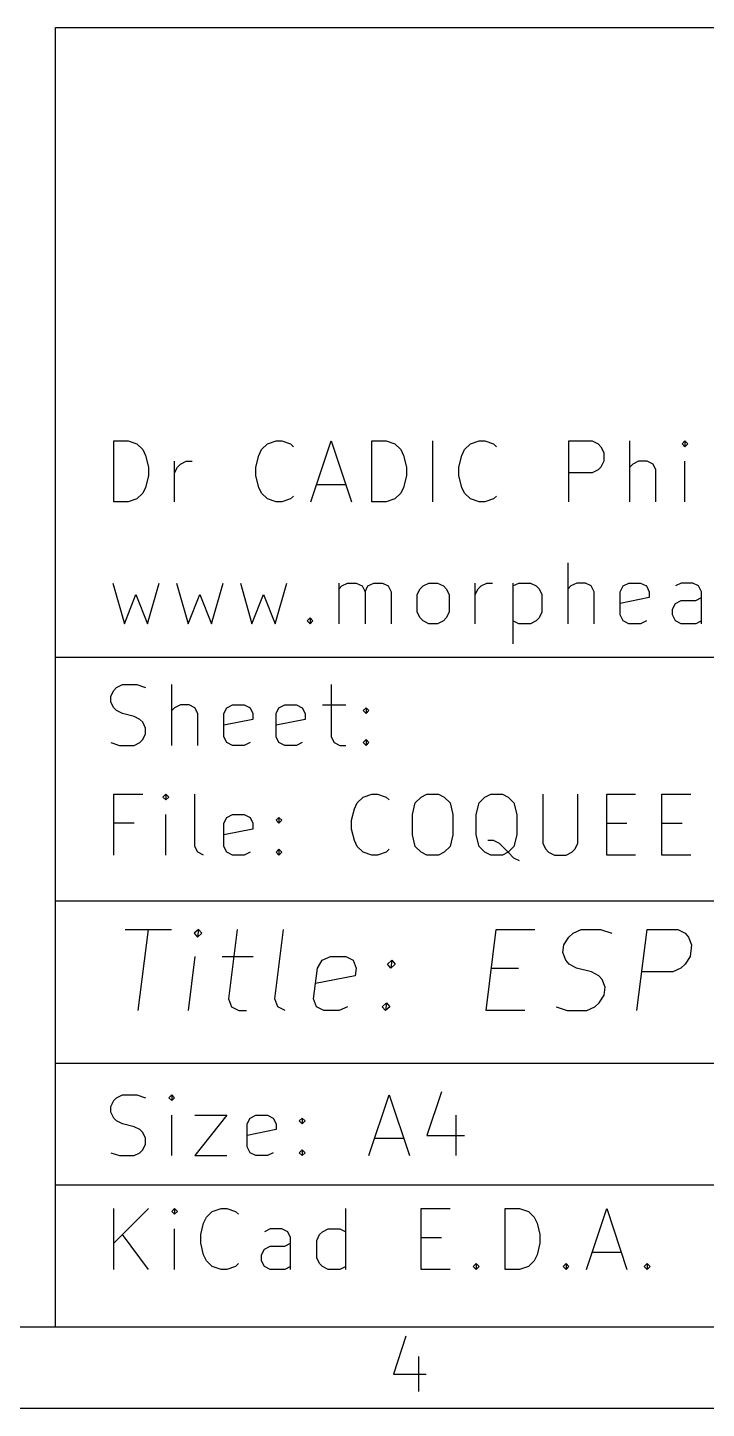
# Model space of a CAD drawing. Extents: x 10 to 287, y -198 to -8.
# Drawn here: x 176.31 to 193.03, y -197.99 to -163.99 of the extents above; entities that cross this region are included whole.
import ezdxf

# ---------------------------------------------------------------- set-up
doc = ezdxf.new("R2010")
doc.units = 0
doc.layers.get('0').update_dxf_attribs({"linetype": 'CONTINUOUS'})

msp = doc.modelspace()

# ---------------------------------------------------------------- linework, layer by layer
at = {"color": 7}
for p, q in [((177.002186, -163.991219), (285.002224, -163.991219)), ((177.002186, -195.991155), (177.002186, -163.991219)), ((178.43246, -175.669631), (178.43246, -174.168491)), ((178.43246, -174.168491), (178.7906, -174.168491)), ((178.7906, -174.168491), (179.00396, -174.239611)), ((179.00396, -174.239611), (179.1462, -174.381851)), ((179.1462, -174.381851), (179.21986, -174.526631)), ((182.0037, -174.526631), (182.07482, -174.381851)), ((182.07482, -174.381851), (182.2196, -174.239611)), ((182.2196, -174.239611), (182.43296, -174.168491)), ((182.43296, -174.168491), (182.5752, -174.168491)), ((182.5752, -174.168491), (182.7911, -174.239611)), ((182.7911, -174.239611), (182.86222, -174.310731)), ((183.29148, -175.669631), (183.78932, -174.168491)), ((183.78932, -174.168491), (184.2897, -175.669631)), ((184.79008, -175.669631), (184.79008, -174.168491)), ((184.79008, -174.168491), (185.14822, -174.168491)), ((185.14822, -174.168491), (185.36158, -174.239611)), ((185.36158, -174.239611), (185.50382, -174.381851)), ((185.50382, -174.381851), (185.57494, -174.526631)), ((186.29122, -175.669631), (186.29122, -174.168491)), ((187.00496, -174.526631), (187.07608, -174.381851)), ((187.07608, -174.381851), (187.21832, -174.239611)), ((187.21832, -174.239611), (187.43422, -174.168491)), ((187.43422, -174.168491), (187.57646, -174.168491)), ((187.57646, -174.168491), (187.78982, -174.239611)), ((187.78982, -174.239611), (187.86094, -174.310731)), ((189.64656, -175.669631), (189.64656, -174.168491)), ((189.64656, -174.168491), (190.21806, -174.168491)), ((190.21806, -174.168491), (190.36284, -174.239611)), ((190.36284, -174.239611), (190.43396, -174.310731)), ((190.43396, -174.310731), (190.50508, -174.452971)), ((191.1477, -175.669631), (191.1477, -174.168491)), ((192.50406, -174.168491), (192.43294, -174.239611)), ((192.43294, -174.239611), (192.50406, -174.310731)), ((192.57518, -174.239611), (192.50406, -174.168491)), ((192.50406, -174.168491), (192.50406, -174.310731)), ((192.50406, -174.310731), (192.57518, -174.239611)), ((179.21986, -174.526631), (179.29098, -174.811111)), ((179.9336, -175.669631), (179.9336, -174.668871)), ((180.00472, -174.811111), (180.07584, -174.739991)), ((180.07584, -174.739991), (180.21808, -174.668871)), ((180.21808, -174.668871), (180.36286, -174.668871)), ((181.93258, -174.811111), (182.0037, -174.526631)), ((185.57494, -174.526631), (185.6486, -174.811111)), ((186.93384, -174.811111), (187.00496, -174.526631)), ((190.50508, -174.668871), (190.43396, -174.811111)), ((190.50508, -174.452971), (190.50508, -174.668871)), ((191.21882, -174.739991), (191.1477, -174.811111)), ((191.36106, -174.668871), (191.21882, -174.739991)), ((191.57696, -174.668871), (191.36106, -174.668871)), ((191.7192, -174.739991), (191.57696, -174.668871)), ((191.79032, -174.882231), (191.7192, -174.739991)), ((192.50406, -175.669631), (192.50406, -174.668871)), ((179.29098, -175.024471), (179.21986, -175.311491)), ((179.29098, -174.811111), (179.29098, -175.024471)), ((179.9336, -174.953351), (180.00472, -174.811111)), ((181.93258, -175.024471), (181.93258, -174.811111)), ((182.0037, -175.311491), (181.93258, -175.024471)), ((185.6486, -175.024471), (185.57494, -175.311491)), ((185.6486, -174.811111), (185.6486, -175.024471)), ((186.93384, -175.024471), (186.93384, -174.811111)), ((187.00496, -175.311491), (186.93384, -175.024471)), ((190.21806, -174.953351), (189.64656, -174.953351)), ((190.36284, -174.882231), (190.21806, -174.953351)), ((190.43396, -174.811111), (190.36284, -174.882231)), ((191.79032, -175.669631), (191.79032, -174.882231)), ((179.21986, -175.311491), (179.1462, -175.453731)), ((182.07482, -175.453731), (182.0037, -175.311491)), ((183.43372, -175.240371), (184.14746, -175.240371)), ((185.57494, -175.311491), (185.50382, -175.453731)), ((187.07608, -175.453731), (187.00496, -175.311491)), ((178.7906, -175.669631), (178.43246, -175.669631)), ((179.00396, -175.595971), (178.7906, -175.669631)), ((179.1462, -175.453731), (179.00396, -175.595971)), ((182.2196, -175.595971), (182.07482, -175.453731)), ((182.43296, -175.669631), (182.2196, -175.595971)), ((182.5752, -175.669631), (182.43296, -175.669631)), ((182.7911, -175.595971), (182.5752, -175.669631)), ((182.86222, -175.524851), (182.7911, -175.595971)), ((185.14822, -175.669631), (184.79008, -175.669631)), ((185.36158, -175.595971), (185.14822, -175.669631)), ((185.50382, -175.453731), (185.36158, -175.595971)), ((187.21832, -175.595971), (187.07608, -175.453731)), ((187.43422, -175.669631), (187.21832, -175.595971)), ((187.57646, -175.669631), (187.43422, -175.669631)), ((187.78982, -175.595971), (187.57646, -175.669631)), ((187.86094, -175.524851), (187.78982, -175.595971)), ((189.6237, -178.669371), (189.6237, -177.168231)), ((178.4096, -177.668611), (178.69662, -178.669371)), ((179.26812, -178.669371), (179.5526, -177.668611)), ((179.98186, -177.668611), (180.26634, -178.669371)), ((180.83784, -178.669371), (181.12486, -177.668611)), ((181.55412, -177.668611), (181.8386, -178.669371)), ((182.4101, -178.669371), (182.69712, -177.668611)), ((183.98236, -178.669371), (183.98236, -177.668611)), ((183.98236, -177.810851), (184.05348, -177.739731)), ((184.05348, -177.739731), (184.19572, -177.668611)), ((184.19572, -177.668611), (184.40908, -177.668611)), ((184.40908, -177.668611), (184.55386, -177.739731)), ((184.55386, -177.739731), (184.62498, -177.881971)), ((184.62498, -177.881971), (184.6961, -177.739731)), ((184.6961, -177.739731), (184.83834, -177.668611)), ((184.83834, -177.668611), (185.05424, -177.668611)), ((185.05424, -177.668611), (185.19648, -177.739731)), ((185.19648, -177.739731), (185.2676, -177.881971)), ((185.91022, -177.953091), (185.98134, -177.810851)), ((185.98134, -177.810851), (186.05246, -177.739731)), ((186.05246, -177.739731), (186.1947, -177.668611)), ((186.1947, -177.668611), (186.4106, -177.668611)), ((186.4106, -177.668611), (186.55284, -177.739731)), ((186.55284, -177.739731), (186.62396, -177.810851)), ((186.62396, -177.810851), (186.69508, -177.953091)), ((187.3377, -178.669371), (187.3377, -177.668611)), ((187.3377, -177.953091), (187.41136, -177.810851)), ((187.41136, -177.810851), (187.48248, -177.739731)), ((187.48248, -177.739731), (187.62472, -177.668611)), ((187.62472, -177.668611), (187.76696, -177.668611)), ((188.26734, -177.668611), (188.26734, -179.167211)), ((188.26734, -177.739731), (188.40958, -177.668611)), ((188.40958, -177.668611), (188.6966, -177.668611)), ((188.6966, -177.668611), (188.83884, -177.739731)), ((188.83884, -177.739731), (188.90996, -177.810851)), ((188.90996, -177.810851), (188.98108, -177.953091)), ((189.69482, -177.739731), (189.6237, -177.810851)), ((189.8396, -177.668611), (189.69482, -177.739731)), ((190.05296, -177.668611), (189.8396, -177.668611)), ((190.1952, -177.739731), (190.05296, -177.668611)), ((190.26632, -177.881971), (190.1952, -177.739731)), ((190.91148, -177.881971), (190.9826, -177.739731)), ((190.9826, -177.739731), (191.12484, -177.668611)), ((191.12484, -177.668611), (191.40932, -177.668611)), ((191.40932, -177.668611), (191.5541, -177.739731)), ((191.5541, -177.739731), (191.62522, -177.881971)), ((192.41008, -177.668611), (192.26784, -177.739731)), ((192.6971, -177.668611), (192.41008, -177.668611)), ((192.83934, -177.739731), (192.6971, -177.668611)), ((192.91046, -177.881971), (192.83934, -177.739731)), ((178.69662, -178.669371), (178.9811, -177.953091)), ((178.9811, -177.953091), (179.26812, -178.669371)), ((180.26634, -178.669371), (180.55336, -177.953091)), ((180.55336, -177.953091), (180.83784, -178.669371)), ((181.8386, -178.669371), (182.12562, -177.953091)), ((182.12562, -177.953091), (182.4101, -178.669371)), ((184.62498, -177.881971), (184.62498, -178.669371)), ((185.2676, -177.881971), (185.2676, -178.669371)), ((185.91022, -178.382351), (185.91022, -177.953091)), ((186.69508, -177.953091), (186.69508, -178.382351)), ((188.98108, -177.953091), (188.98108, -178.382351)), ((190.26632, -178.669371), (190.26632, -177.881971)), ((190.91148, -178.453471), (190.91148, -177.881971)), ((191.62522, -178.026751), (190.91148, -178.168991)), ((191.62522, -177.881971), (191.62522, -178.026751)), ((192.26784, -178.168991), (192.41008, -178.097871)), ((192.41008, -178.097871), (192.76822, -178.097871)), ((192.76822, -178.097871), (192.91046, -178.026751)), ((192.91046, -178.669371), (192.91046, -177.881971)), ((185.98134, -178.524591), (185.91022, -178.382351)), ((186.69508, -178.382351), (186.62396, -178.524591)), ((188.98108, -178.382351), (188.90996, -178.524591)), ((190.9826, -178.598251), (190.91148, -178.453471)), ((192.19672, -178.311231), (192.26784, -178.168991)), ((192.19672, -178.453471), (192.19672, -178.311231)), ((192.26784, -178.598251), (192.19672, -178.453471)), ((183.19496, -178.598251), (183.26862, -178.524591)), ((183.26862, -178.669371), (183.19496, -178.598251)), ((183.26862, -178.524591), (183.33974, -178.598251)), ((183.26862, -178.524591), (183.26862, -178.669371)), ((183.33974, -178.598251), (183.26862, -178.669371)), ((186.05246, -178.598251), (185.98134, -178.524591)), ((186.1947, -178.669371), (186.05246, -178.598251)), ((186.4106, -178.669371), (186.1947, -178.669371)), ((186.55284, -178.598251), (186.4106, -178.669371)), ((186.62396, -178.524591), (186.55284, -178.598251)), ((188.40958, -178.669371), (188.26734, -178.598251)), ((188.6966, -178.669371), (188.40958, -178.669371)), ((188.83884, -178.598251), (188.6966, -178.669371)), ((188.90996, -178.524591), (188.83884, -178.598251)), ((191.12484, -178.669371), (190.9826, -178.598251)), ((191.40932, -178.669371), (191.12484, -178.669371)), ((191.5541, -178.598251), (191.40932, -178.669371)), ((192.41008, -178.669371), (192.26784, -178.598251)), ((192.76822, -178.669371), (192.41008, -178.669371)), ((192.91046, -178.598251), (192.76822, -178.669371)), ((176.9999, -179.489791), (285.0007, -179.489791)), ((178.50358, -180.239091), (178.64836, -180.167971)), ((178.64836, -180.167971), (179.00396, -180.167971)), ((179.00396, -180.167971), (179.21986, -180.239091)), ((179.86248, -181.669111), (179.86248, -180.167971)), ((183.78932, -180.167971), (183.78932, -181.453211)), ((178.36134, -180.454991), (178.43246, -180.310211)), ((178.36134, -180.597231), (178.36134, -180.454991)), ((178.43246, -180.310211), (178.50358, -180.239091)), ((178.43246, -180.739471), (178.36134, -180.597231)), ((178.50358, -180.810591), (178.43246, -180.739471)), ((178.64836, -180.881711), (178.50358, -180.810591)), ((179.9336, -180.739471), (179.86248, -180.810591)), ((180.07584, -180.668351), (179.9336, -180.739471)), ((180.2892, -180.668351), (180.07584, -180.668351)), ((180.43398, -180.739471), (180.2892, -180.668351)), ((180.5051, -180.881711), (180.43398, -180.739471)), ((181.14772, -180.881711), (181.21884, -180.739471)), ((181.21884, -180.739471), (181.36108, -180.668351)), ((181.36108, -180.668351), (181.6481, -180.668351)), ((181.6481, -180.668351), (181.79034, -180.739471)), ((181.79034, -180.739471), (181.86146, -180.881711)), ((182.43296, -180.881711), (182.50408, -180.739471)), ((182.50408, -180.739471), (182.64632, -180.668351)), ((182.64632, -180.668351), (182.93334, -180.668351)), ((182.93334, -180.668351), (183.07558, -180.739471)), ((183.07558, -180.739471), (183.1467, -180.881711)), ((183.57596, -180.668351), (184.14746, -180.668351)), ((184.57672, -180.810591), (184.64784, -180.739471)), ((184.64784, -180.881711), (184.57672, -180.810591)), ((184.64784, -180.739471), (184.71896, -180.810591)), ((184.64784, -180.739471), (184.64784, -180.881711)), ((184.71896, -180.810591), (184.64784, -180.881711)), ((178.93284, -180.955371), (178.64836, -180.881711)), ((179.07508, -181.026491), (178.93284, -180.955371)), ((179.1462, -181.097611), (179.07508, -181.026491)), ((179.21986, -181.239851), (179.1462, -181.097611)), ((180.5051, -181.669111), (180.5051, -180.881711)), ((181.14772, -181.453211), (181.14772, -180.881711)), ((181.86146, -181.026491), (181.14772, -181.168731)), ((181.86146, -180.881711), (181.86146, -181.026491)), ((182.43296, -181.453211), (182.43296, -180.881711)), ((183.1467, -181.026491), (182.43296, -181.168731)), ((183.1467, -180.881711), (183.1467, -181.026491)), ((179.07508, -181.597991), (179.1462, -181.524331)), ((179.1462, -181.524331), (179.21986, -181.382091)), ((179.21986, -181.382091), (179.21986, -181.239851)), ((181.21884, -181.597991), (181.14772, -181.453211)), ((182.50408, -181.597991), (182.43296, -181.453211)), ((183.78932, -181.453211), (183.86044, -181.597991)), ((184.57672, -181.597991), (184.64784, -181.524331)), ((184.64784, -181.524331), (184.71896, -181.597991)), ((184.64784, -181.524331), (184.64784, -181.669111)), ((178.36134, -181.597991), (178.5747, -181.669111)), ((178.5747, -181.669111), (178.93284, -181.669111)), ((178.93284, -181.669111), (179.07508, -181.597991)), ((181.36108, -181.669111), (181.21884, -181.597991)), ((181.6481, -181.669111), (181.36108, -181.669111)), ((181.79034, -181.597991), (181.6481, -181.669111)), ((182.64632, -181.669111), (182.50408, -181.597991)), ((182.93334, -181.669111), (182.64632, -181.669111)), ((183.07558, -181.597991), (182.93334, -181.669111)), ((183.86044, -181.597991), (184.00522, -181.669111)), ((184.00522, -181.669111), (184.14746, -181.669111)), ((184.64784, -181.669111), (184.57672, -181.597991)), ((184.71896, -181.597991), (184.64784, -181.669111)), ((178.43246, -184.369131), (178.43246, -182.867991)), ((178.43246, -182.867991), (179.1462, -182.867991)), ((179.7177, -182.867991), (179.64658, -182.939111)), ((179.79136, -182.939111), (179.7177, -182.867991)), ((179.7177, -182.867991), (179.7177, -183.010231)), ((180.43398, -184.153231), (180.43398, -182.867991)), ((184.57672, -182.939111), (184.79008, -182.867991)), ((184.79008, -182.867991), (184.93232, -182.867991)), ((184.93232, -182.867991), (185.14822, -182.939111)), ((186.0042, -182.939111), (186.14644, -182.867991)), ((186.14644, -182.867991), (186.43346, -182.867991)), ((186.43346, -182.867991), (186.5757, -182.939111)), ((187.57646, -182.939111), (187.7187, -182.867991)), ((187.7187, -182.867991), (188.00572, -182.867991)), ((188.00572, -182.867991), (188.14796, -182.939111)), ((189.00394, -182.867991), (189.00394, -184.082111)), ((189.86246, -184.082111), (189.86246, -182.867991)), ((190.5762, -184.369131), (190.5762, -182.867991)), ((190.5762, -182.867991), (191.28994, -182.867991)), ((191.93256, -184.369131), (191.93256, -182.867991)), ((191.93256, -182.867991), (192.6463, -182.867991)), ((179.64658, -182.939111), (179.7177, -183.010231)), ((179.7177, -183.010231), (179.79136, -182.939111)), ((184.2897, -183.510611), (184.36082, -183.226131)), ((184.36082, -183.226131), (184.43194, -183.083891)), ((184.43194, -183.083891), (184.57672, -182.939111)), ((185.14822, -182.939111), (185.21934, -183.010231)), ((185.79084, -183.368371), (185.86196, -183.083891)), ((185.86196, -183.083891), (186.0042, -182.939111)), ((186.5757, -182.939111), (186.71794, -183.083891)), ((186.71794, -183.083891), (186.78906, -183.368371)), ((187.36056, -183.368371), (187.43422, -183.083891)), ((187.43422, -183.083891), (187.57646, -182.939111)), ((188.14796, -182.939111), (188.2902, -183.083891)), ((188.2902, -183.083891), (188.36132, -183.368371)), ((178.93284, -183.581731), (178.43246, -183.581731)), ((179.7177, -184.369131), (179.7177, -183.368371)), ((181.14772, -183.581731), (181.21884, -183.439491)), ((181.14772, -184.153231), (181.14772, -183.581731)), ((181.21884, -183.439491), (181.36108, -183.368371)), ((181.36108, -183.368371), (181.6481, -183.368371)), ((181.6481, -183.368371), (181.79034, -183.439491)), ((181.79034, -183.439491), (181.86146, -183.581731)), ((181.86146, -183.581731), (181.86146, -183.726511)), ((182.43296, -183.510611), (182.50408, -183.439491)), ((182.50408, -183.581731), (182.43296, -183.510611)), ((182.50408, -183.439491), (182.5752, -183.510611)), ((182.50408, -183.439491), (182.50408, -183.581731)), ((182.5752, -183.510611), (182.50408, -183.581731)), ((184.2897, -183.726511), (184.2897, -183.510611)), ((185.79084, -183.868751), (185.79084, -183.368371)), ((186.78906, -183.368371), (186.78906, -183.868751)), ((187.36056, -183.868751), (187.36056, -183.368371)), ((188.36132, -183.368371), (188.36132, -183.868751)), ((190.5762, -183.581731), (191.07658, -183.581731)), ((191.93256, -183.581731), (192.43294, -183.581731)), ((181.86146, -183.726511), (181.14772, -183.868751)), ((184.36082, -184.010991), (184.2897, -183.726511)), ((185.86196, -184.153231), (185.79084, -183.868751)), ((186.78906, -183.868751), (186.71794, -184.153231)), ((187.43422, -184.153231), (187.36056, -183.868751)), ((188.36132, -183.868751), (188.2902, -184.153231)), ((180.5051, -184.298011), (180.43398, -184.153231)), ((181.21884, -184.298011), (181.14772, -184.153231)), ((182.43296, -184.298011), (182.50408, -184.224351)), ((182.50408, -184.224351), (182.5752, -184.298011)), ((182.50408, -184.224351), (182.50408, -184.369131)), ((184.43194, -184.153231), (184.36082, -184.010991)), ((184.57672, -184.298011), (184.43194, -184.153231)), ((185.21934, -184.224351), (185.14822, -184.298011)), ((186.0042, -184.298011), (185.86196, -184.153231)), ((186.71794, -184.153231), (186.5757, -184.298011)), ((187.57646, -184.298011), (187.43422, -184.153231)), ((187.78982, -184.010991), (187.64758, -184.010991)), ((187.93206, -184.082111), (187.78982, -184.010991)), ((188.14796, -184.298011), (187.93206, -184.082111)), ((188.2902, -184.153231), (188.14796, -184.298011)), ((189.00394, -184.082111), (189.07506, -184.224351)), ((189.07506, -184.224351), (189.14618, -184.298011)), ((189.71768, -184.298011), (189.79134, -184.224351)), ((189.79134, -184.224351), (189.86246, -184.082111)), ((180.64734, -184.369131), (180.5051, -184.298011)), ((181.36108, -184.369131), (181.21884, -184.298011)), ((181.6481, -184.369131), (181.36108, -184.369131)), ((181.79034, -184.298011), (181.6481, -184.369131)), ((182.50408, -184.369131), (182.43296, -184.298011)), ((182.5752, -184.298011), (182.50408, -184.369131)), ((184.79008, -184.369131), (184.57672, -184.298011)), ((184.93232, -184.369131), (184.79008, -184.369131)), ((185.14822, -184.298011), (184.93232, -184.369131)), ((186.14644, -184.369131), (186.0042, -184.298011)), ((186.43346, -184.369131), (186.14644, -184.369131)), ((186.5757, -184.298011), (186.43346, -184.369131)), ((187.7187, -184.369131), (187.57646, -184.298011)), ((188.00572, -184.369131), (187.7187, -184.369131)), ((188.14796, -184.298011), (188.00572, -184.369131)), ((188.2902, -184.440251), (188.14796, -184.298011)), ((188.43244, -184.511371), (188.2902, -184.440251)), ((189.14618, -184.298011), (189.29096, -184.369131)), ((189.29096, -184.369131), (189.57544, -184.369131)), ((189.57544, -184.369131), (189.71768, -184.298011)), ((191.28994, -184.369131), (190.5762, -184.369131)), ((192.6463, -184.369131), (191.93256, -184.369131)), ((176.9999, -185.489271), (285.0007, -185.489271)), ((178.7144, -186.195391), (179.8574, -186.195391)), ((179.03444, -188.194371), (179.2859, -186.195391)), ((180.52288, -186.195391), (180.4162, -186.289371)), ((180.4162, -186.289371), (180.50002, -186.385891)), ((180.52288, -186.195391), (180.50002, -186.385891)), ((180.50002, -186.385891), (180.6067, -186.289371)), ((180.6067, -186.289371), (180.52288, -186.195391)), ((181.47538, -186.195391), (181.26202, -187.909891)), ((182.40502, -187.909891), (182.61838, -186.195391)), ((187.60694, -188.194371), (187.85586, -186.195391)), ((187.85586, -186.195391), (188.80836, -186.195391)), ((189.64148, -186.385891), (189.74816, -186.289371)), ((189.74816, -186.289371), (189.95136, -186.195391)), ((189.95136, -186.195391), (190.42634, -186.195391)), ((190.42634, -186.195391), (190.70066, -186.289371)), ((191.32042, -188.194371), (191.56934, -186.195391)), ((191.56934, -186.195391), (192.33134, -186.195391)), ((192.33134, -186.195391), (192.51168, -186.289371)), ((192.51168, -186.289371), (192.5955, -186.385891)), ((189.49924, -186.766891), (189.5221, -186.576391)), ((189.5221, -186.576391), (189.64148, -186.385891)), ((192.5955, -186.385891), (192.66662, -186.576391)), ((192.66662, -186.576391), (192.63106, -186.860871)), ((180.27396, -188.194371), (180.43906, -186.860871)), ((181.10708, -186.860871), (181.86908, -186.860871)), ((183.4515, -187.147891), (183.57088, -186.957391)), ((183.57088, -186.957391), (183.77408, -186.860871)), ((183.77408, -186.860871), (184.15254, -186.860871)), ((184.15254, -186.860871), (184.33288, -186.957391)), ((184.33288, -186.957391), (184.404, -187.147891)), ((185.1787, -187.051371), (185.28538, -186.957391)), ((185.28538, -186.957391), (185.25998, -187.147891)), ((185.28538, -186.957391), (185.3692, -187.051371)), ((189.57036, -186.957391), (189.49924, -186.766891)), ((189.65418, -187.051371), (189.57036, -186.957391)), ((192.63106, -186.860871), (192.51168, -187.051371)), ((183.35498, -187.909891), (183.4515, -187.147891)), ((184.38114, -187.338391), (183.40324, -187.528891)), ((184.404, -187.147891), (184.38114, -187.338391)), ((185.25998, -187.147891), (185.1787, -187.051371)), ((185.3692, -187.051371), (185.25998, -187.147891)), ((187.73648, -187.147891), (188.4045, -187.147891)), ((189.83198, -187.147891), (189.65418, -187.051371)), ((190.20028, -187.241871), (189.83198, -187.147891)), ((190.38062, -187.338391), (190.20028, -187.241871)), ((190.46444, -187.432371), (190.38062, -187.338391)), ((192.2018, -187.241871), (191.4398, -187.241871)), ((192.405, -187.147891), (192.2018, -187.241871)), ((192.51168, -187.051371), (192.405, -187.147891)), ((190.53556, -187.622871), (190.46444, -187.432371)), ((190.51016, -187.813371), (190.53556, -187.622871)), ((181.26202, -187.909891), (181.33314, -188.100391)), ((182.47614, -188.100391), (182.40502, -187.909891)), ((183.42864, -188.100391), (183.35498, -187.909891)), ((185.04662, -188.100391), (185.1533, -188.003871)), ((185.1533, -188.003871), (185.13044, -188.194371)), ((185.1533, -188.003871), (185.23712, -188.100391)), ((190.2841, -188.100391), (190.39078, -188.003871)), ((190.39078, -188.003871), (190.51016, -187.813371)), ((181.33314, -188.100391), (181.51094, -188.194371)), ((181.51094, -188.194371), (181.70144, -188.194371)), ((182.65394, -188.194371), (182.47614, -188.100391)), ((183.60644, -188.194371), (183.42864, -188.100391)), ((183.98744, -188.194371), (183.60644, -188.194371)), ((184.19064, -188.100391), (183.98744, -188.194371)), ((185.13044, -188.194371), (185.04662, -188.100391)), ((185.23712, -188.100391), (185.13044, -188.194371)), ((188.55944, -188.194371), (187.60694, -188.194371)), ((189.3316, -188.100391), (189.60592, -188.194371)), ((189.60592, -188.194371), (190.08344, -188.194371)), ((190.08344, -188.194371), (190.2841, -188.100391)), ((176.9999, -189.489771), (285.0007, -189.489771)), ((178.43246, -190.411791), (178.50358, -190.340671)), ((178.50358, -190.340671), (178.64836, -190.269551)), ((178.64836, -190.269551), (179.00396, -190.269551)), ((179.00396, -190.269551), (179.21986, -190.340671)), ((179.86248, -190.269551), (179.79136, -190.340671)), ((179.79136, -190.340671), (179.86248, -190.411791)), ((179.9336, -190.340671), (179.86248, -190.269551)), ((179.86248, -190.269551), (179.86248, -190.411791)), ((179.86248, -190.411791), (179.9336, -190.340671)), ((184.71896, -191.768151), (185.21934, -190.269551)), ((185.21934, -190.269551), (185.71972, -191.768151)), ((186.50458, -190.195891), (186.14644, -191.267771)), ((178.36134, -190.554031), (178.43246, -190.411791)), ((178.36134, -190.696271), (178.36134, -190.554031)), ((178.43246, -190.841051), (178.36134, -190.696271)), ((178.50358, -190.912171), (178.43246, -190.841051)), ((178.64836, -190.983291), (178.50358, -190.912171)), ((178.93284, -191.054411), (178.64836, -190.983291)), ((179.07508, -191.125531), (178.93284, -191.054411)), ((179.86248, -191.768151), (179.86248, -190.767391)), ((180.43398, -190.767391), (181.21884, -190.767391)), ((181.21884, -190.767391), (180.43398, -191.768151)), ((181.71922, -190.983291), (181.79034, -190.841051)), ((181.71922, -191.554791), (181.71922, -190.983291)), ((181.79034, -190.841051), (181.93258, -190.767391)), ((181.93258, -190.767391), (182.2196, -190.767391)), ((182.2196, -190.767391), (182.36184, -190.841051)), ((182.36184, -190.841051), (182.43296, -190.983291)), ((182.43296, -190.983291), (182.43296, -191.125531)), ((183.00446, -190.912171), (183.07558, -190.841051)), ((183.07558, -190.983291), (183.00446, -190.912171)), ((183.07558, -190.841051), (183.1467, -190.912171)), ((183.07558, -190.841051), (183.07558, -190.983291)), ((183.1467, -190.912171), (183.07558, -190.983291)), ((186.86272, -190.767391), (186.86272, -191.768151)), ((179.1462, -191.196651), (179.07508, -191.125531)), ((179.21986, -191.338891), (179.1462, -191.196651)), ((179.21986, -191.483671), (179.21986, -191.338891)), ((182.43296, -191.125531), (181.71922, -191.267771)), ((184.8612, -191.338891), (185.57494, -191.338891)), ((186.14644, -191.267771), (187.07608, -191.267771)), ((178.36134, -191.697031), (178.5747, -191.768151)), ((178.93284, -191.768151), (179.07508, -191.697031)), ((179.07508, -191.697031), (179.1462, -191.625911)), ((179.1462, -191.625911), (179.21986, -191.483671)), ((181.79034, -191.697031), (181.71922, -191.554791)), ((181.93258, -191.768151), (181.79034, -191.697031)), ((182.36184, -191.697031), (182.2196, -191.768151)), ((183.00446, -191.697031), (183.07558, -191.625911)), ((183.07558, -191.768151), (183.00446, -191.697031)), ((183.07558, -191.625911), (183.1467, -191.697031)), ((183.07558, -191.625911), (183.07558, -191.768151)), ((183.1467, -191.697031), (183.07558, -191.768151)), ((178.5747, -191.768151), (178.93284, -191.768151)), ((180.43398, -191.768151), (181.21884, -191.768151)), ((182.2196, -191.768151), (181.93258, -191.768151)), ((176.9999, -192.489511), (285.0007, -192.489511)), ((178.43246, -194.567231), (178.43246, -193.068631)), ((179.29098, -193.068631), (178.43246, -193.924611)), ((179.9336, -193.068631), (179.86248, -193.139751)), ((180.00472, -193.139751), (179.9336, -193.068631)), ((179.9336, -193.068631), (179.9336, -193.210871)), ((180.8607, -193.139751), (181.0766, -193.068631)), ((181.0766, -193.068631), (181.21884, -193.068631)), ((181.21884, -193.068631), (181.4322, -193.139751)), ((184.14746, -194.567231), (184.14746, -193.068631)), ((186.0042, -194.567231), (186.0042, -193.068631)), ((186.0042, -193.068631), (186.71794, -193.068631)), ((188.07684, -194.567231), (188.07684, -193.068631)), ((188.07684, -193.068631), (188.43244, -193.068631)), ((188.43244, -193.068631), (188.64834, -193.139751)), ((190.07582, -194.567231), (190.5762, -193.068631)), ((190.5762, -193.068631), (191.07658, -194.567231)), ((179.86248, -193.139751), (179.9336, -193.210871)), ((179.9336, -193.210871), (180.00472, -193.139751)), ((180.57622, -193.711251), (180.64734, -193.426771)), ((180.64734, -193.426771), (180.71846, -193.281991)), ((180.71846, -193.281991), (180.8607, -193.139751)), ((181.4322, -193.139751), (181.50332, -193.210871)), ((188.64834, -193.139751), (188.79058, -193.281991)), ((188.79058, -193.281991), (188.8617, -193.426771)), ((188.8617, -193.426771), (188.93282, -193.711251)), ((179.29098, -194.567231), (178.64836, -193.711251)), ((179.9336, -194.567231), (179.9336, -193.569011)), ((180.57622, -193.924611), (180.57622, -193.711251)), ((182.29072, -193.569011), (182.14848, -193.640131)), ((182.5752, -193.569011), (182.29072, -193.569011)), ((182.71998, -193.640131), (182.5752, -193.569011)), ((182.7911, -193.782371), (182.71998, -193.640131)), ((182.7911, -194.567231), (182.7911, -193.782371)), ((183.43372, -193.853491), (183.50484, -193.711251)), ((183.50484, -193.711251), (183.57596, -193.640131)), ((183.57596, -193.640131), (183.7182, -193.569011)), ((183.7182, -193.569011), (184.00522, -193.569011)), ((184.00522, -193.569011), (184.14746, -193.640131)), ((186.0042, -193.782371), (186.50458, -193.782371)), ((188.93282, -193.711251), (188.93282, -193.924611)), ((180.64734, -194.211631), (180.57622, -193.924611)), ((182.07482, -194.211631), (182.14848, -194.069391)), ((182.14848, -194.069391), (182.29072, -193.998271)), ((182.29072, -193.998271), (182.64632, -193.998271)), ((182.64632, -193.998271), (182.7911, -193.924611)), ((183.43372, -194.282751), (183.43372, -193.853491)), ((188.93282, -193.924611), (188.8617, -194.211631)), ((180.71846, -194.353871), (180.64734, -194.211631)), ((180.8607, -194.496111), (180.71846, -194.353871)), ((181.50332, -194.424991), (181.4322, -194.496111)), ((182.07482, -194.353871), (182.07482, -194.211631)), ((182.14848, -194.496111), (182.07482, -194.353871)), ((183.50484, -194.424991), (183.43372, -194.282751)), ((183.57596, -194.496111), (183.50484, -194.424991)), ((187.28944, -194.496111), (187.36056, -194.424991)), ((187.36056, -194.424991), (187.43422, -194.496111)), ((187.36056, -194.424991), (187.36056, -194.567231)), ((188.79058, -194.353871), (188.64834, -194.496111)), ((188.8617, -194.211631), (188.79058, -194.353871)), ((189.50432, -194.496111), (189.57544, -194.424991)), ((189.57544, -194.424991), (189.64656, -194.496111)), ((189.57544, -194.424991), (189.57544, -194.567231)), ((190.21806, -194.140511), (190.93434, -194.140511)), ((191.5033, -194.496111), (191.57696, -194.424991)), ((191.57696, -194.424991), (191.64808, -194.496111)), ((191.57696, -194.424991), (191.57696, -194.567231)), ((181.0766, -194.567231), (180.8607, -194.496111)), ((181.21884, -194.567231), (181.0766, -194.567231)), ((181.4322, -194.496111), (181.21884, -194.567231)), ((182.29072, -194.567231), (182.14848, -194.496111)), ((182.64632, -194.567231), (182.29072, -194.567231)), ((182.7911, -194.496111), (182.64632, -194.567231)), ((183.7182, -194.567231), (183.57596, -194.496111)), ((184.00522, -194.567231), (183.7182, -194.567231)), ((184.14746, -194.496111), (184.00522, -194.567231)), ((186.71794, -194.567231), (186.0042, -194.567231)), ((187.36056, -194.567231), (187.28944, -194.496111)), ((187.43422, -194.496111), (187.36056, -194.567231)), ((188.43244, -194.567231), (188.07684, -194.567231)), ((188.64834, -194.496111), (188.43244, -194.567231)), ((189.57544, -194.567231), (189.50432, -194.496111)), ((189.64656, -194.496111), (189.57544, -194.567231)), ((191.57696, -194.567231), (191.5033, -194.496111)), ((191.64808, -194.496111), (191.57696, -194.567231)), ((285.001741, -195.99118), (12.000001, -195.99118)), ((285.002224, -195.991155), (177.002186, -195.991155)), ((185.63082, -196.215691), (185.32094, -197.145331)), ((185.9407, -196.710991), (185.9407, -197.577131)), ((185.32094, -197.145331), (186.12612, -197.145331)), ((287.002245, -197.991176), (10.000005, -197.991176))]:
    msp.add_line(p, q, dxfattribs=at)

doc.saveas('drawing.dxf')
